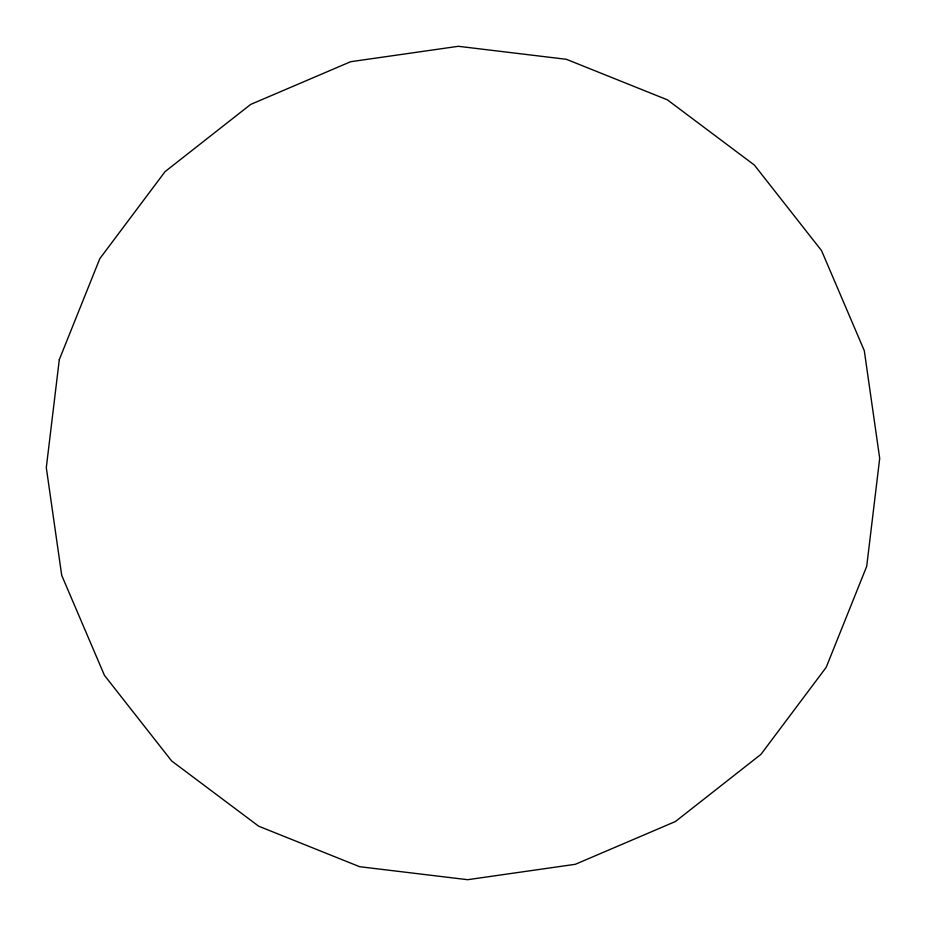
<?xml version="1.0" encoding="UTF-8"?>
<svg xmlns="http://www.w3.org/2000/svg" width="926" height="926" viewBox="0 0 926 926"><rect width="100%" height="100%" fill="white"/><g stroke="black" fill="none" stroke-linecap="round" stroke-linejoin="round"><path stroke-width="1.39" d="M59.299 359.635L46.3 467.653L61.706 575.335L104.453 675.378L171.634 760.94L258.678 826.2L359.635 866.701L467.653 879.7L575.335 864.294L675.378 821.547L760.94 754.366L826.2 667.322L866.701 566.365L879.7 458.347L864.294 350.665L821.547 250.622L754.366 165.059L667.322 99.8L566.365 59.299L458.347 46.3L350.665 61.706L250.622 104.453L165.059 171.634L99.8 258.678L59.299 359.635"/></g></svg>
